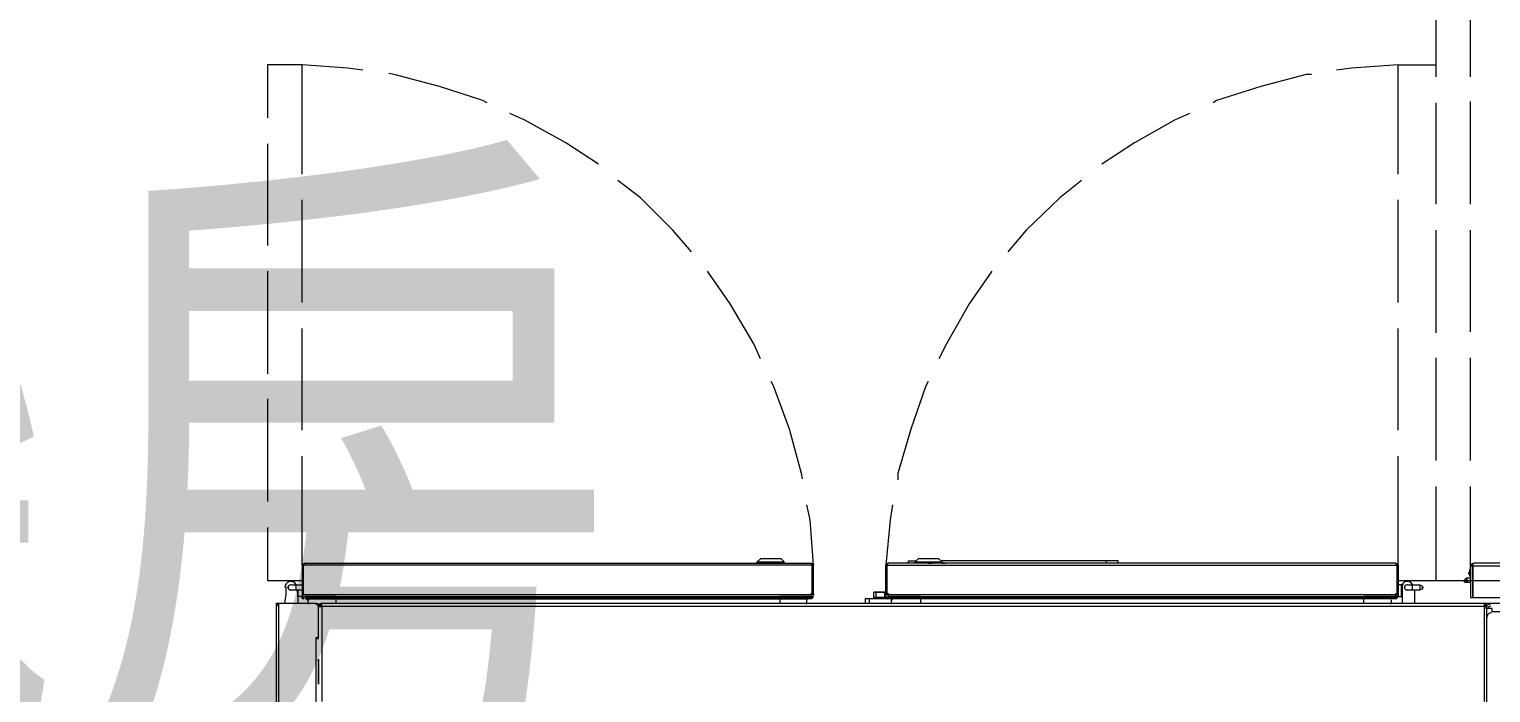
# Model space of a CAD drawing. Extents: x -3450 to 27857, y -1288 to 11880.
# Drawn here: x 25641 to 25812.3, y 894.5 to 972.3 of the extents above; entities that cross this region are included whole.
import ezdxf

# ---------------------------------------------------------------- set-up
doc = ezdxf.new("R2010")
doc.units = 0
doc.layers.add('188K-SM-03-F20-MECH-EQ-Y2257103$0$M-EQPM-AD', color=5, linetype='Continuous')
doc.layers.add('X-S-FAB-L20$0$1_l20平面圖_1_A-ZONE', color=8, linetype='Continuous')
doc.styles.add('X-S-FAB-L20$0$Standard', font='', dxfattribs={"width": 0.8})
doc.styles.get('X-S-FAB-L20$0$Standard').set_extended_font_data('Microsoft JhengHei')

# ---------------------------------------------------------------- blocks, each defined once
blk = doc.blocks.new('X-S-FAB-L20')
at = {"layer": 'X-S-FAB-L20$0$1_l20平面圖_1_A-ZONE', "color": 59, "linetype": 'Continuous', "lineweight": 0, "insert": (25579.64, 950.62), "char_height": 60, "attachment_point": 2, "style": 'X-S-FAB-L20$0$Standard'}
blk.add_mtext('\\A1;{\\pqc;\\pt0;\\fMicrosoft JhengHei|b0|i0|c136|p34;空調機房}', dxfattribs=at)
blk = doc.blocks.new('188K-SM-03-F20-MECH-EQ-Y2257103$0$A$C9ea2c5c3')
at = {"lineweight": 13}
for points in [[(1231.8, 1703.7), (1231.8, 50.7), (1231.8, 48.1), (1230.6, 48.1), (1231.8, 50.7), (1231.8, 46.9), (1229.3, 46.9), (1185, 46.9), (1182.4, 48.1), (1182.4, 50.7), (1181.2, 50.7), (1178.6, 50.7), (1178.6, 46.9), (1181.2, 48.1)], [(1229.3, 46.9), (1229.3, 1706.2)], [(1185, 1665.7), (1185, 88.7)], [(-1831, 1656.8), (-1833.5, 1656.8), (-1833.5, 779), (-1831, 779), (-189.4, 779), (-186.8, 779), (-186.8, 537.1), (-189.4, 537.1), (-190.6, 537.1), (-190.6, 535.8), (-186.8, 535.8), (-186.8, 63.3), (-186.8, 50.7), (-185.6, 50.7), (-185.6, 48.1), (-184.3, 48.1)], [(-184.3, 162.1), (-184.3, 50.7), (1178.6, 50.7), (1178.6, 162.1)], [(1182.4, 141.9), (1182.4, 141.9)], [(1182.4, 112.7), (1182.4, 112.7)], [(1182.4, 88.7), (1183.7, 88.7), (1185, 88.7), (1185, 87.4), (1182.4, 87.4), (1182.4, 50.7)], [(1182.4, 88.7), (1182.4, 88.7)], [(1182.4, 87.4), (1183.7, 87.4)], [(1182.4, 87.4), (1182.4, 87.4)], [(1183.7, 87.4), (1183.7, 87.4)], [(1185, 88.7), (1185, 88.7)], [(-1827.2, 57), (-193.2, 57), (-193.2, 53.2), (-191.9, 53.2), (-188.1, 53.2), (-186.8, 53.2)], [(1178.6, 46.9), (-184.3, 46.9), (-185.6, 48.1), (-186.8, 50.7), (-185.6, 50.7), (-184.3, 50.7), (-184.3, 46.9), (-191.9, 46.9), (-198.2, 46.9), (-236.2, 46.9), (-236.2, 55.7), (-238.8, 55.7), (-238.8, 54.5), (-238.8, 53.2), (-237.5, 50.7), (-236.2, 48.1)], [(-1164.7, 0), (-1167.2, 1.3), (-1168.5, 3.8), (-1168.5, 40.5), (-1166, 40.5), (-1166, 3.8), (-1166, 1.3), (-1164.7, 0), (-171.6, 0)], [(-170.4, 3.8), (-170.4, 40.5), (-1166, 40.5), (-1166, 3.8)], [(-186.8, 50.7), (-186.8, 50.7)], [(-185.6, 48.1), (-185.6, 48.1)], [(-102, 31.7), (-102, 36.7), (-102, 46.9)], [(-88, 46.9), (-88, 36.7), (-88, 27.9)], [(-88, 35.5), (-88, 25.3), (-86.8, 25.3), (-86.8, 39.3)], [(-88, 35.5), (-88, 35.5)], [(-88, 35.5), (-88, 35.5)], [(-81.7, 38), (-81.7, 36.7), (-83, 36.7), (-83, 38), (-83, 39.3), (-86.8, 39.3), (-86.8, 25.3)], [(-86.8, 39.3), (-86.8, 39.3)], [(-80.4, 36.7), (-81.7, 36.7), (-81.7, 2.5), (-83, 2.5), (-83, 36.7)], [(516.2, 36.7), (516.2, 2.5), (516.2, 35.5), (514.9, 35.5), (514.9, 36.7), (514.9, 39.3), (-80.4, 39.3), (-80.4, 36.7), (-80.4, 35.5), (-81.7, 35.5), (-81.7, 2.5), (-80.4, 0), (514.9, 0), (516.2, 1.3), (517.4, 2.5)], [(-80.4, 39.3), (-67.8, 39.3), (-67.8, 40.5), (-80.4, 40.5)], [(514.9, 36.7), (-80.4, 36.7)], [(-79.2, 41.8), (-71.6, 41.8)], [(-79.2, 40.5), (-79.2, 40.5)], [(-77.9, 39.3), (-77.9, 39.3)], [(-76.6, 41.8), (-42.4, 41.8), (-42.4, 46.9)], [(-76.6, 41.8), (-75.4, 41.8), (-42.4, 41.8), (476.9, 41.8), (509.8, 41.8), (511.1, 41.8)], [(-76.6, 41.8), (-76.6, 41.8)], [(-72.8, 39.3), (-72.8, 39.3)], [(-71.6, 40.5), (-71.6, 40.5)], [(-70.3, 40.5), (-42.4, 40.5), (476.9, 40.5), (504.8, 40.5)], [(-67.8, 40.5), (-42.4, 40.5), (-42.4, 41.8), (476.9, 41.8), (476.9, 46.9)], [(-67.8, 39.3), (-42.4, 39.3), (-42.4, 40.5), (476.9, 40.5), (476.9, 41.8), (511.1, 41.8)], [(-42.4, 41.8), (-42.4, 41.8)], [(-42.4, 40.5), (-42.4, 40.5)], [(502.2, 40.5), (476.9, 40.5), (476.9, 39.3), (-42.4, 39.3)], [(-42.4, 39.3), (-42.4, 39.3)], [(476.9, 41.8), (476.9, 41.8)], [(476.9, 40.5), (476.9, 40.5)], [(476.9, 39.3), (476.9, 39.3)], [(476.9, 39.3), (502.2, 39.3)], [(514.9, 40.5), (502.2, 40.5), (502.2, 39.3), (514.9, 39.3)], [(506, 41.8), (513.6, 41.8), (536.4, 41.8), (541.5, 41.8), (541.5, 46.9)], [(506, 40.5), (506, 40.5)], [(507.3, 39.3), (507.3, 39.3)], [(511.1, 41.8), (511.1, 41.8)], [(512.4, 39.3), (512.4, 39.3)], [(513.6, 40.5), (514.9, 40.5), (518.7, 40.5), (518.7, 34.2)], [(513.6, 40.5), (513.6, 40.5)], [(517.4, 36.7), (517.4, 2.5), (516.2, 2.5), (514.9, 0)], [(517.4, 38), (517.4, 36.7), (516.2, 36.7), (516.2, 38)], [(518.7, 40.5), (523.8, 40.5), (528.8, 40.5), (528.8, 34.2)], [(528.8, 40.5), (530.1, 40.5)], [(530.1, 41.8), (530.1, 40.5)], [(530.1, 40.5), (531.4, 40.5)], [(531.4, 40.5), (531.4, 34.2)], [(536.4, 46.9), (536.4, 41.8)], [(603.6, 38), (603.6, 36.7), (602.3, 36.7), (602.3, 38)], [(602.3, 36.7), (602.3, 2.5), (603.6, 2.5), (604.8, 0), (602.3, 1.3), (602.3, 2.5)], [(1198.9, 40.5), (1187.5, 40.5), (1187.5, 39.3), (1198.9, 39.3), (604.8, 39.3), (604.8, 36.7), (604.8, 35.5), (603.6, 35.5), (603.6, 2.5), (603.6, 36.7)], [(604.8, 39.3), (617.5, 39.3), (617.5, 40.5), (604.8, 40.5)], [(1200.2, 36.7), (604.8, 36.7)], [(606.1, 41.8), (613.7, 41.8)], [(606.1, 40.5), (606.1, 40.5)], [(607.4, 39.3), (607.4, 39.3)], [(608.6, 41.8), (641.6, 41.8), (641.6, 46.9)], [(1196.4, 41.8), (1195.1, 41.8), (1162.2, 41.8), (641.6, 41.8), (609.9, 41.8), (608.6, 41.8)], [(608.6, 41.8), (608.6, 41.8)], [(612.4, 39.3), (612.4, 39.3)], [(613.7, 40.5), (613.7, 40.5)], [(613.7, 40.5), (641.6, 40.5), (1162.2, 40.5), (1190, 40.5)], [(617.5, 40.5), (641.6, 40.5), (641.6, 41.8), (1162.2, 41.8), (1162.2, 46.9)], [(617.5, 39.3), (641.6, 39.3), (641.6, 40.5), (1162.2, 40.5), (1162.2, 41.8), (1196.4, 41.8)], [(641.6, 41.8), (641.6, 41.8)], [(641.6, 40.5), (641.6, 40.5)], [(1187.5, 40.5), (1162.2, 40.5), (1162.2, 39.3), (641.6, 39.3)], [(641.6, 39.3), (641.6, 39.3)], [(1162.2, 41.8), (1162.2, 41.8)], [(1162.2, 40.5), (1162.2, 40.5)], [(1162.2, 39.3), (1162.2, 39.3)], [(1162.2, 39.3), (1187.5, 39.3)], [(1179.9, 50.7), (1179.9, 48.1), (1178.6, 48.1)], [(1181.2, 49.4), (1179.9, 49.4), (1181.2, 50.7), (1179.9, 49.4), (1181.2, 50.7), (1181.2, 48.1), (1182.4, 48.1)], [(1179.9, 50.7), (1181.2, 50.7)], [(1179.9, 48.1), (1183.7, 48.1)], [(1181.2, 50.7), (1181.2, 50.7)], [(1181.2, 48.1), (1181.2, 48.1)], [(1181.2, 48.1), (1181.2, 48.1)], [(1182.4, 50.7), (1182.4, 50.7)], [(1182.4, 50.7), (1182.4, 50.7)], [(1185, 46.9), (1185, 46.9)], [(1185, 46.9), (1185, 46.9)], [(1197.6, 41.8), (1191.3, 41.8)], [(1191.3, 40.5), (1191.3, 40.5)], [(1192.6, 39.3), (1192.6, 39.3)], [(1196.4, 41.8), (1196.4, 41.8)], [(1196.4, 39.3), (1196.4, 39.3)], [(1197.6, 40.5), (1197.6, 40.5)], [(1201.4, 2.5), (1201.4, 1.3), (1198.9, 0), (1200.2, 2.5), (1200.2, 35.5), (1200.2, 36.7), (1200.2, 38)], [(1200.2, 39.3), (1200.2, 36.7), (1201.4, 36.7), (1201.4, 38), (1201.4, 39.3), (1206.5, 39.3), (1206.5, 31.7)], [(1200.2, 36.7), (1200.2, 2.5), (1201.4, 2.5), (1201.4, 36.7)], [(1200.2, 35.5), (1200.2, 35.5)], [(1207.8, 31.7), (1206.5, 36.7), (1206.5, 46.9)], [(1206.5, 39.3), (1206.5, 31.7), (1206.5, 35.5)], [(1206.5, 39.3), (1206.5, 39.3)], [(1206.5, 35.5), (1206.5, 35.5)], [(1206.5, 35.5), (1206.5, 35.5)], [(1221.7, 46.9), (1220.4, 36.7), (1220.4, 27.9)], [(1230.6, 48.1), (1231.8, 48.1)], [(1230.6, 48.1), (1230.6, 48.1)], [(-147.6, 20.3), (-304.6, 20.3)], [(-170.4, 22.8), (-170.4, 22.8)], [(-170.4, 17.7), (-170.4, 17.7)], [(-167.8, 22.8), (-162.8, 22.8)], [(-83, 20.3), (-127.3, 20.3), (-167.8, 20.3), (-167.8, -89.9)], [(-167.8, 17.7), (-162.8, 17.7)], [(-162.8, 22.8), (-162.8, 21.5), (-164, 21.5), (-164, 20.3), (-164, 19), (-162.8, 19), (-162.8, 17.7)], [(-127.3, -89.9), (-127.3, 20.3)], [(-108.3, 25.3), (-108.3, 26.6), (-108.3, 27.9), (-108.3, 29.1), (-108.3, 30.4), (-108.3, 31.7)], [(-99.4, 25.3), (-99.4, 26.6), (-99.4, 27.9), (-99.4, 29.1), (-99.4, 30.4), (-99.4, 31.7)], [(-89.3, 25.3), (-88, 25.3), (-86.8, 25.3), (-83, 25.3)], [(-86.8, 25.3), (-86.8, 25.3)], [(-86.8, 25.3), (-86.8, 25.3)], [(-81.7, 34.2), (-81.7, 34.2)], [(-81.7, 30.4), (-81.7, 30.4)], [(-81.7, 27.9), (-81.7, 27.9)], [(516.2, 34.2), (516.2, 34.2)], [(516.2, 34.2), (516.2, 34.2)], [(530.1, 34.2), (531.4, 34.2)], [(530.1, 34.2), (530.1, 34.2)], [(1200.2, 31.7), (1200.2, 31.7)], [(1200.2, 30.4), (1200.2, 30.4)], [(1200.2, 25.3), (1200.2, 25.3)], [(1200.2, 25.3), (1200.2, 25.3)], [(1242, -41.8), (1242, 20.3), (1201.4, 20.3)], [(1209, 25.3), (1209, 26.6), (1209, 27.9), (1209, 29.1), (1209, 30.4), (1209, 31.7)], [(-1166, 3.8), (-170.4, 3.8)], [(-170.4, 2.5), (-170.4, 3.8), (-170.4, 1.3), (-171.6, 0), (-169.1, 1.3), (-167.8, 3.8)], [(-170.4, 13.9), (-170.4, 13.9)], [(-170.4, 8.9), (-170.4, 8.9)], [(-167.8, 15.2), (-167.8, 15.2)], [(-167.8, 7.6), (-167.8, 7.6)], [(-166.6, 7.6), (-166.6, 15.2)], [(-80.4, 0), (-81.7, 1.3), (-83, 2.5)], [(-83, 2.5), (-83, -125.4)], [(516.2, 2.5), (-81.7, 2.5)], [(-81.7, 2.5), (-81.7, 2.5)], [(37.4, 0), (37.4, 0)], [(245.1, 0), (245.1, -2.5), (259, -2.5), (451.6, -2.5)], [(259, 0), (259, -2.5)], [(450.3, 0), (451.6, 0), (449, 0), (447.8, 0), (449, 0), (450.3, 0), (451.6, 0), (451.6, -1.3)], [(447.8, 0), (447.8, 0)], [(451.6, 0), (450.3, 0), (449, 0)], [(449, 0), (449, 0)], [(449, 0), (449, 0)], [(450.3, 0), (450.3, 0)], [(450.3, 0), (450.3, 0)], [(468, 0), (466.8, 0), (464.2, 0), (463, 0), (464.2, 0), (466.8, 0), (465.5, 0)], [(463, 0), (463, 0)], [(466.8, 0), (464.2, 0)], [(464.2, 0), (464.2, 0)], [(464.2, 0), (464.2, 0)], [(466.8, 0), (466.8, 0)], [(466.8, 0), (466.8, 0)], [(466.8, 0), (466.8, 0)], [(466.8, 0), (466.8, 0)], [(466.8, 0), (466.8, 0)], [(490.8, 0), (490.8, -2.5), (482, -2.5)], [(483.2, 0), (483.2, -1.3)], [(509.8, -68.4), (512.4, -50.7), (517.4, 2.5)], [(514.9, 2.5), (516.2, 2.5)], [(602.3, 2.5), (606.1, -50.7), (609.9, -68.4)], [(603.6, 2.5), (603.6, 2.5)], [(603.6, 2.5), (1200.2, 2.5)], [(1198.9, 0), (604.8, 0)], [(636.5, 0), (636.5, -1.3)], [(672, 0), (669.4, 0), (668.2, 0), (668.2, -1.3)], [(668.2, 0), (669.4, 0)], [(668.2, 0), (668.2, 0)], [(668.2, 0), (669.4, 0)], [(669.4, 0), (669.4, 0)], [(669.4, 0), (669.4, 0)], [(669.4, 0), (669.4, 0)], [(669.4, 0), (669.4, 0)], [(669.4, 0), (669.4, 0)], [(672, 0), (672, 0)], [(672, 0), (672, 0)], [(672, 0), (672, 0)], [(1200.2, 2.5), (1200.2, 2.5)], [(1201.4, 2.5), (1201.4, -125.4)], [(1242, -192.5), (1242, -72.2)], [(468, -212.8), (470.6, -207.7), (488.3, -157.1), (503.5, -105.1), (503.5, -97.5)], [(615, -98.8), (616.2, -105.1), (630.2, -157.1), (649.2, -207.7), (651.7, -212.8)], [(-167.8, -120.3), (-167.8, -240.7)], [(-127.3, -240.7), (-127.3, -120.3)], [(-83, -155.8), (-83, -274.9)], [(1201.4, -155.8), (1201.4, -274.9)], [(1242, -342), (1242, -221.7)], [(393.3, -342), (419.9, -304), (446.5, -257.1), (455.4, -239.4)], [(664.4, -239.4), (672, -257.1), (699.8, -304), (726.4, -342)], [(-167.8, -271.1), (-167.8, -390.1)], [(-127.3, -390.1), (-127.3, -269.8)], [(-83, -305.3), (-83, -425.6)], [(1201.4, -305.3), (1201.4, -425.6)], [(288.2, -448.4), (313.5, -428.1), (352.8, -390.1), (374.3, -364.8)], [(745.4, -364.8), (767, -390.1), (805, -428.1), (831.6, -448.4)], [(1242, -491.5), (1242, -372.4)], [(-167.8, -420.5), (-167.8, -540.9)], [(-127.3, -539.6), (-127.3, -420.5)], [(-83, -456), (-83, -583.9), (-127.3, -583.9)], [(1201.4, -456), (1201.4, -583.9)], [(161.5, -526.9), (179.2, -519.3), (226.1, -492.7), (264.1, -467.4)], [(854.4, -467.4), (892.4, -492.7), (940.5, -519.3), (958.2, -526.9)], [(1130.5, -577.6), (1148.2, -580.1), (1201.4, -583.9), (1242, -583.9), (1242, -521.9)], [(18.4, -572.5), (24.7, -572.5), (77.9, -558.6), (129.8, -542.1), (133.6, -539.6)], [(984.8, -539.6), (989.9, -542.1), (1040.6, -558.6), (1093.8, -572.5), (1100.1, -573.8)], [(-167.8, -570), (-167.8, -690.3)], [(-127.3, -690.3), (-127.3, -570)], [(-83, -583.9), (-28.5, -580.1), (-10.8, -577.6)]]:
    blk.add_lwpolyline(points, dxfattribs=at)
for points in [[(1182.4, 112.7), (1182.4, 141.9)], [(-167.8, 3.8), (-167.8, 40.5), (-170.4, 40.5), (-170.4, 3.8)], [(1230.6, 48.1), (1229.3, 46.9)], [(-112.1, 27.9), (-110.8, 27.9), (-112.1, 29.1)], [(523.8, 34.2), (517.4, 34.2), (518.7, 34.2)], [(530.1, 34.2), (523.8, 34.2), (528.8, 34.2)], [(483.2, -1.3), (451.6, -1.3), (455.4, -5.1), (479.4, -5.1)], [(668.2, -1.3), (636.5, -1.3), (640.3, -5.1), (664.4, -5.1)]]:
    blk.add_lwpolyline(points, close=True, dxfattribs=at)
blk.add_lwpolyline([(-94.4, 25.3), (-99.4, 25.3), (-108.3, 25.3), (-110.8, 26.6), (-112.1, 27.9), (-112.1, 29.1), (-110.8, 30.4), (-108.3, 31.7), (-99.4, 31.7), (-94.4, 31.7, -1.191504)], format="xyb", close=True, dxfattribs=at)
blk.add_lwpolyline([(1201.4, 31.7), (1209, 31.7), (1214.2, 31.6, -1.191504), (1214.1, 25.3), (1209, 25.3), (1201.4, 25.3)], format="xyb", dxfattribs=at)
for centre, radius, start, end in [((-192.5, 64), 5.7, 269.9988, 0.0012), ((-191.3, 53.8), 5.7, 269.9988, 0.0012), ((-191.3, 53.8), 3.17, 269.9993, 0.0007), ((-79.8, 38.6), 3.17, 89.9993, 180.0007), ((-79.8, 38.6), 1.9, 89.9969, 180.0031), ((-69.7, 45), 5.7, 144.4131, 197.8981), ((510.5, 41.2), 1.9, 49.8412, 130.1588), ((505.4, 45), 5.7, 342.1019, 35.5869), ((515.5, 38.6), 3.17, 359.9993, 90.0007), ((515.5, 38.6), 1.9, 359.9969, 90.0031), ((605.5, 38.6), 3.17, 89.9993, 180.0007), ((605.5, 38.6), 1.9, 89.9969, 180.0031), ((615.6, 45), 5.7, 144.4131, 197.8981), ((1185.6, 51.3), 3.17, 179.9993, 270.0007), ((1194.5, 41.2), 1.9, 49.8412, 130.1588), ((1189.4, 45), 5.7, 342.1019, 35.5869), ((1199.5, 38.6), 3.17, 359.9993, 90.0007), ((1199.5, 38.6), 1.9, 359.9969, 90.0031), ((-162.1, 20.9), 1.9, 269.9969, 90.0031), ((-93.7, 28.5), 6.97, 209.997, 0.002), ((-93.7, 28.5), 3.17, 269.9993, 90.0007), ((1214.7, 28.5), 6.97, 209.997, 0.002), ((1214.7, 28.5), 3.17, 269.9993, 90.0007), ((-167.2, 12), 1.9, 319.7937, 40.2063)]:
    blk.add_arc(centre, radius, start, end, dxfattribs=at)
blk = doc.blocks.new('188K-SM-03-F20-MECH-EQ-Y2257103')
at = {"layer": '188K-SM-03-F20-MECH-EQ-Y2257103$0$M-EQPM-AD', "lineweight": 0, "ltscale": 0.1, "xscale": 0.1, "yscale": 0.1, "zscale": 0.1, "rotation": 180}
blk.add_blockref('188K-SM-03-F20-MECH-EQ-Y2257103$0$A$C9ea2c5c3', (25793.184, 909.687), dxfattribs=at)

msp = doc.modelspace()

# ---------------------------------------------------------------- block references
for name in ['X-S-FAB-L20', '188K-SM-03-F20-MECH-EQ-Y2257103']:
    msp.add_blockref(name, (0, 0))

doc.saveas('drawing.dxf')
